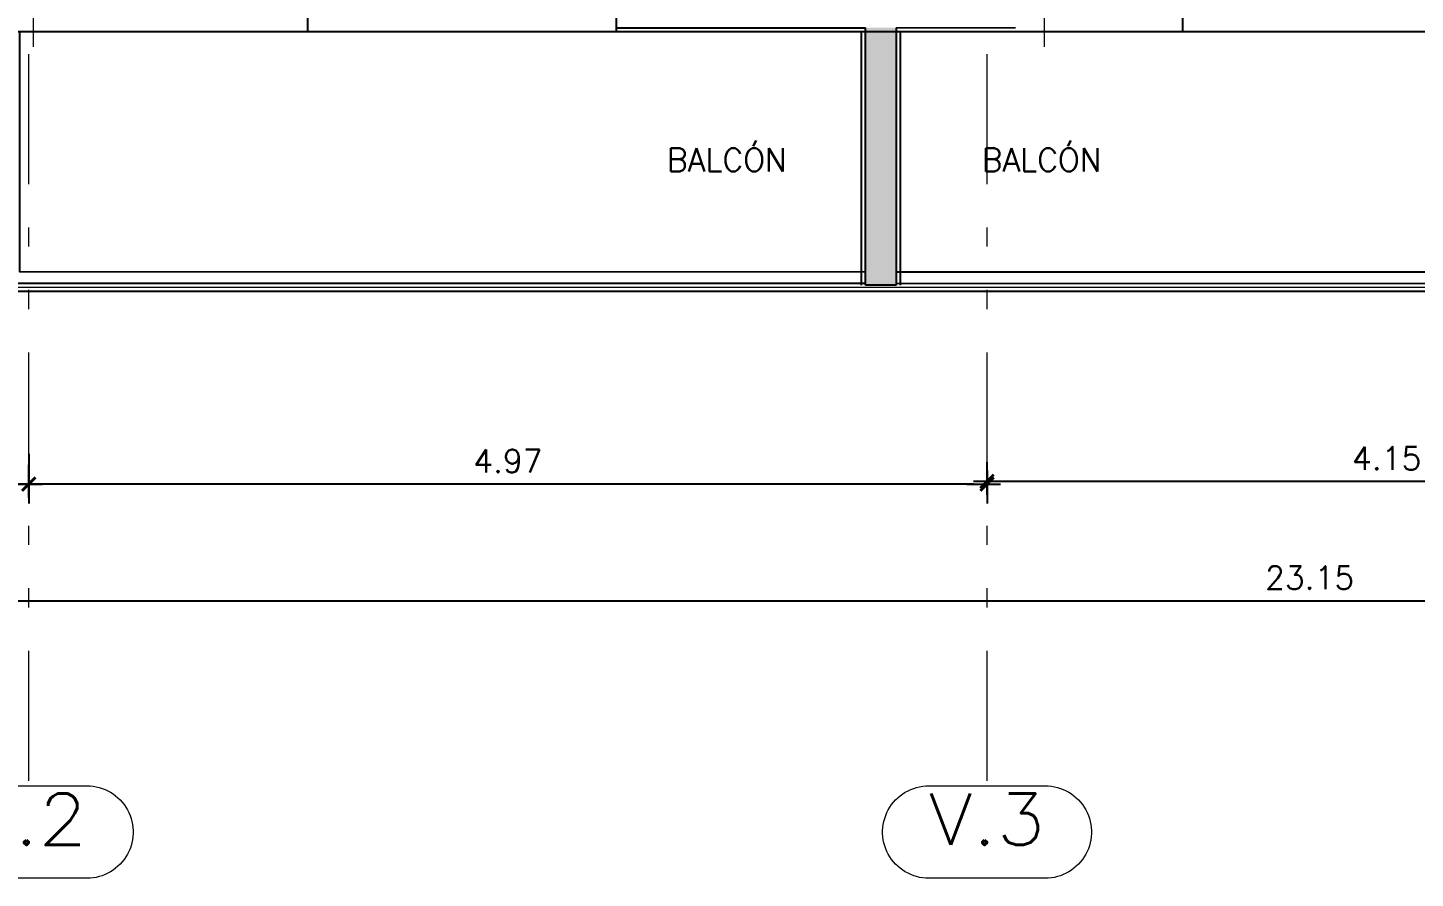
# Model space of a CAD drawing. Header units: metres. Extents: x 219 to 707, y -561 to -17.
# Drawn here: x 346.52 to 353.72, y -138.74 to -134.33 of the extents above; entities that cross this region are included whole.
import ezdxf
from ezdxf.enums import TextEntityAlignment as Align

# ---------------------------------------------------------------- set-up
doc = ezdxf.new("R2010")
doc.units = ezdxf.units.M
doc.linetypes.add('CYPE_RAYAPUNTOPUNTO', pattern=[0.45, 0.225, -0.075, 0, -0.075, 0, -0.075])
for name, color, linetype in [('A-Aberturas', 2, 'Continuous'), ('A-Balcon', 1, 'Continuous'), ('A-Muros', 4, 'Continuous'), ('A-Revoques', 1, 'Continuous'), ('A-Texto', 3, 'Continuous'), ('Dr Ejes en bloque', 4, 'Continuous'), ('TCOTA', 1, 'Continuous')]:
    doc.layers.add(name, color=color, linetype=linetype)
for name, color, linetype, lineweight in [('COTAS_REF_LINEAS', 2, 'Continuous', 0), ('COTAS_REPLANTEO', 7, 'CYPE_RAYAPUNTOPUNTO', 0), ('MUR_CARAS_HORMIGON', 1, 'Continuous', 20), ('PILAR_EJES', 1, 'Continuous', 0)]:
    doc.layers.add(name, color=color, linetype=linetype, lineweight=lineweight)
doc.layers.add('M4-Muro Hueco 22', color=42, linetype='Continuous', transparency=0.5)
doc.styles.add('CYPETXT', font='romans', dxfattribs={"height": 0.2})
doc.styles.add('T12', font='romans.shx', dxfattribs={"height": 0.12})
doc.dimstyles.new('DIM50', dxfattribs={"dimtxt": 0.12, "dimasz": 0.07, "dimexe": 0.1, "dimexo": 0.05, "dimgap": 0.06, "dimtad": 1, "dimzin": 4, "dimdsep": 46, "dimtxsty": 'T12', "dimblk1": 'COTA1', "dimblk2": 'COTA1', "dimsah": 1, "dimcen": 0.07, "dimclrt": 3, "dimadec": 0, "dimazin": 0, "dimtfac": 1, "dimtmove": 2, "dimatfit": 0, "dimldrblk": 'COTA1', "dimfxl": 1, "dimtolj": 1, "dimtzin": 4, "dimarcsym": 0})

# ---------------------------------------------------------------- blocks, each defined once
blk = doc.blocks.new('Ejes del pilar')
at = {"layer": 'PILAR_EJES'}
for p, q in [((0, -0.5), (0, 0.5)), ((-0.5, 0), (0.5, 0))]:
    blk.add_line(p, q, dxfattribs=at)
blk = doc.blocks.new('A$Ce77abe1e')
at = {"layer": 'MUR_CARAS_HORMIGON'}
blk.add_lwpolyline([(4.7989, -13.9003), (4.7989, -15.2503), (13.3989, -15.2503), (13.3989, -13.9003)], dxfattribs=at)
at = {"layer": 'PILAR_EJES', "xscale": 0.5, "yscale": 0.8}
for p in [(4.9489, -13.6003), (10.198, -13.6003)]:
    blk.add_blockref('Ejes del pilar', p, dxfattribs=at)
blk = doc.blocks.new('COTA1')
for p, q in [((-1.5, 0), (1, 0)), ((0, 1), (0, -1))]:
    blk.add_line(p, q)
at = {"const_width": 0.2}
blk.add_lwpolyline([(-0.5, -0.5), (0.5, 0.5)], dxfattribs=at)
blk = doc.blocks.new('*D848')
at = {"layer": 'Defpoints', "color": 0, "transparency": 16777216}
for p in [(125.7777, 127.4882), (125.7777, 127.368), (129.9275, 127.368)]:
    blk.add_point(p, dxfattribs=at)
at = {"layer": 'TCOTA', "color": 0, "lineweight": -2, "transparency": 16777216}
for p, q in [((125.7777, 127.418), (125.7777, 127.5882)), ((129.9275, 127.418), (129.9275, 127.5882)), ((129.8575, 127.4882), (125.8477, 127.4882))]:
    blk.add_line(p, q, dxfattribs=at)
at = {"layer": 'TCOTA', "color": 0, "lineweight": -2, "transparency": 16777216, "xscale": 0.07, "yscale": 0.07, "zscale": 0.07, "rotation": 180}
blk.add_blockref('COTA1', (125.7777, 127.4882), dxfattribs=at)
at = {"layer": 'TCOTA', "color": 0, "lineweight": -2, "transparency": 16777216, "xscale": 0.07, "yscale": 0.07, "zscale": 0.07}
blk.add_blockref('COTA1', (129.9275, 127.4882), dxfattribs=at)
at = {"layer": 'TCOTA', "color": 3, "transparency": 16777216, "insert": (127.8526, 127.6082), "char_height": 0.12, "attachment_point": 5, "style": 'T12'}
blk.add_mtext('\\A1;4.15', dxfattribs=at)
blk = doc.blocks.new('*D851')
at = {"layer": 'Defpoints', "color": 0, "transparency": 16777216}
for p in [(139.0277, 126.9935), (115.8777, 126.8678), (139.0277, 126.8678)]:
    blk.add_point(p, dxfattribs=at)
at = {"layer": 'TCOTA', "color": 0, "lineweight": -2, "transparency": 16777216}
for p, q in [((115.8777, 126.9178), (115.8777, 126.9678)), ((139.0277, 126.9435), (139.0277, 126.7678)), ((115.9477, 126.8678), (138.9577, 126.8678))]:
    blk.add_line(p, q, dxfattribs=at)
at = {"layer": 'TCOTA', "color": 0, "lineweight": -2, "transparency": 16777216, "xscale": 0.07, "yscale": 0.07, "zscale": 0.07, "rotation": 180}
blk.add_blockref('COTA1', (115.8777, 126.8678), dxfattribs=at)
at = {"layer": 'TCOTA', "color": 0, "lineweight": -2, "transparency": 16777216, "xscale": 0.07, "yscale": 0.07, "zscale": 0.07}
blk.add_blockref('COTA1', (139.0277, 126.8678), dxfattribs=at)
at = {"layer": 'TCOTA', "color": 3, "transparency": 16777216, "insert": (127.4527, 126.9878), "char_height": 0.12, "attachment_point": 5, "style": 'T12'}
blk.add_mtext('\\A1;23.15', dxfattribs=at)
blk = doc.blocks.new('*D853')
at = {"layer": 'Defpoints', "color": 0, "transparency": 16777216}
for p in [(115.8777, 127.474), (120.8027, 127.474), (120.8027, 127.474)]:
    blk.add_point(p, dxfattribs=at)
at = {"layer": 'TCOTA', "color": 0, "lineweight": -2, "transparency": 16777216}
for p, q in [((115.8777, 127.524), (115.8777, 127.574)), ((120.8027, 127.524), (120.8027, 127.574)), ((115.9477, 127.474), (120.7327, 127.474))]:
    blk.add_line(p, q, dxfattribs=at)
at = {"layer": 'TCOTA', "color": 0, "lineweight": -2, "transparency": 16777216, "xscale": 0.07, "yscale": 0.07, "zscale": 0.07, "rotation": 180}
blk.add_blockref('COTA1', (115.8777, 127.474), dxfattribs=at)
at = {"layer": 'TCOTA', "color": 0, "lineweight": -2, "transparency": 16777216, "xscale": 0.07, "yscale": 0.07, "zscale": 0.07}
blk.add_blockref('COTA1', (120.8027, 127.474), dxfattribs=at)
at = {"layer": 'TCOTA', "color": 3, "transparency": 16777216, "insert": (118.3402, 127.594), "char_height": 0.12, "attachment_point": 5, "style": 'T12'}
blk.add_mtext('\\A1;4.92', dxfattribs=at)
blk = doc.blocks.new('*D854')
at = {"layer": 'Defpoints', "color": 0, "transparency": 16777216}
for p in [(120.8027, 127.6811), (120.8027, 127.474), (125.7777, 127.474)]:
    blk.add_point(p, dxfattribs=at)
at = {"layer": 'TCOTA', "color": 0, "lineweight": -2, "transparency": 16777216}
for p, q in [((120.8027, 127.6311), (120.8027, 127.374)), ((125.7077, 127.474), (120.8727, 127.474)), ((125.7777, 127.424), (125.7777, 127.374))]:
    blk.add_line(p, q, dxfattribs=at)
at = {"layer": 'TCOTA', "color": 0, "lineweight": -2, "transparency": 16777216, "xscale": 0.07, "yscale": 0.07, "zscale": 0.07, "rotation": 180}
blk.add_blockref('COTA1', (120.8027, 127.474), dxfattribs=at)
at = {"layer": 'TCOTA', "color": 0, "lineweight": -2, "transparency": 16777216, "xscale": 0.07, "yscale": 0.07, "zscale": 0.07}
blk.add_blockref('COTA1', (125.7777, 127.474), dxfattribs=at)
at = {"layer": 'TCOTA', "color": 3, "transparency": 16777216, "insert": (123.2902, 127.594), "char_height": 0.12, "attachment_point": 5, "style": 'T12'}
blk.add_mtext('\\A1;4.97', dxfattribs=at)
blk = doc.blocks.new('DSADADASDAS')
at = {"layer": 'COTAS_REF_LINEAS'}
blk.add_lwpolyline([(120.5007, 125.906), (121.1047, 125.906), (121.1047, 125.906), (121.1207, 125.9055), (121.1367, 125.9039), (121.1525, 125.9012), (121.1681, 125.8975), (121.1834, 125.8927), (121.1984, 125.887), (121.213, 125.8802), (121.227, 125.8725), (121.2405, 125.8639), (121.2534, 125.8543), (121.2657, 125.844), (121.2772, 125.8328), (121.288, 125.8209), (121.2979, 125.8084), (121.307, 125.7951), (121.3152, 125.7813), (121.3224, 125.767), (121.3287, 125.7523), (121.3339, 125.7371), (121.3382, 125.7216), (121.3414, 125.7059), (121.3435, 125.69), (121.3446, 125.674), (121.3446, 125.658), (121.3435, 125.642), (121.3414, 125.6261), (121.3382, 125.6104), (121.3339, 125.5949), (121.3287, 125.5797), (121.3224, 125.565), (121.3152, 125.5507), (121.307, 125.5369), (121.2979, 125.5236), (121.288, 125.511), (121.2772, 125.4991), (121.2657, 125.488), (121.2534, 125.4776), (121.2405, 125.4681), (121.227, 125.4595), (121.213, 125.4518), (121.1984, 125.445), (121.1834, 125.4393), (121.1681, 125.4345), (121.1525, 125.4308), (121.1367, 125.4281), (121.1207, 125.4265), (121.1047, 125.426), (120.5007, 125.426)], dxfattribs=at)
blk.add_lwpolyline([(126.0797, 125.906), (126.0957, 125.9055), (126.1117, 125.9039), (126.1275, 125.9012), (126.1431, 125.8975), (126.1584, 125.8927), (126.1734, 125.887), (126.188, 125.8802), (126.202, 125.8725), (126.2155, 125.8639), (126.2284, 125.8543), (126.2407, 125.844), (126.2522, 125.8328), (126.263, 125.8209), (126.2729, 125.8084), (126.282, 125.7951), (126.2902, 125.7813), (126.2974, 125.767), (126.3037, 125.7523), (126.3089, 125.7371), (126.3132, 125.7216), (126.3164, 125.7059), (126.3185, 125.69), (126.3196, 125.674), (126.3196, 125.658), (126.3185, 125.642), (126.3164, 125.6261), (126.3132, 125.6104), (126.3089, 125.5949), (126.3037, 125.5797), (126.2974, 125.565), (126.2902, 125.5507), (126.282, 125.5369), (126.2729, 125.5236), (126.263, 125.511), (126.2522, 125.4991), (126.2407, 125.488), (126.2284, 125.4776), (126.2155, 125.4681), (126.202, 125.4595), (126.188, 125.4518), (126.1734, 125.445), (126.1584, 125.4393), (126.1431, 125.4345), (126.1275, 125.4308), (126.1117, 125.4281), (126.0957, 125.4265), (126.0797, 125.426), (125.4757, 125.426), (125.4597, 125.4265), (125.4437, 125.4281), (125.4279, 125.4308), (125.4123, 125.4345), (125.397, 125.4393), (125.382, 125.445), (125.3675, 125.4518), (125.3534, 125.4595), (125.3399, 125.4681), (125.327, 125.4776), (125.3147, 125.488), (125.3032, 125.4991), (125.2924, 125.511), (125.2825, 125.5236), (125.2734, 125.5369), (125.2652, 125.5507), (125.258, 125.565), (125.2517, 125.5797), (125.2465, 125.5949), (125.2422, 125.6104), (125.2391, 125.6261), (125.2369, 125.642), (125.2358, 125.658), (125.2358, 125.674), (125.2369, 125.69), (125.2391, 125.7059), (125.2422, 125.7216), (125.2465, 125.7371), (125.2517, 125.7523), (125.258, 125.767), (125.2652, 125.7813), (125.2734, 125.7951), (125.2825, 125.8084), (125.2924, 125.8209), (125.3032, 125.8328), (125.3147, 125.844), (125.327, 125.8543), (125.3399, 125.8639), (125.3534, 125.8725), (125.3675, 125.8802), (125.382, 125.887), (125.397, 125.8927), (125.4123, 125.8975), (125.4279, 125.9012), (125.4437, 125.9039), (125.4597, 125.9055), (125.4757, 125.906), (126.0797, 125.906)], close=True, dxfattribs=at)
at = {"layer": 'COTAS_REPLANTEO', "ltscale": 3}
for p, q in [((120.8027, 125.9327, -0.525), (120.8027, 146.4778, -0.525)), ((125.7777, 125.9327, -0.525), (125.7777, 146.4778, -0.525))]:
    blk.add_line(p, q, dxfattribs=at)
at = {"layer": 'COTAS_REF_LINEAS', "style": 'CYPETXT', "width": 1.057}
for s, p, p2 in [('V.2', (120.5007, 125.5993, -0.525), (121.1047, 125.5993, -0.525)), ('V.3', (125.4757, 125.5993, -0.525), (126.0797, 125.5993, -0.525))]:
    blk.add_text(s, height=0.26667, dxfattribs=at).set_placement(p, p2, align=Align.FIT)
at = {"layer": 'TCOTA'}
for base, p1, p2, picture, middle in [((120.8027083, 127.4739555, -0.5249959), (115.8777084, 127.4739555, -0.5249959), (120.8027083, 127.4739555, -0.5249959), '*D853', (118.3402084, 127.5939555, -0.5249959)), ((120.8027083, 127.4739555, -0.5249959), (125.7777082, 127.4739555, -0.5249959), (120.8027083, 127.6810747, -0.5249959), '*D854', (123.2902083, 127.5939555, -0.5249959)), ((125.7777, 127.4882, -0.525), (129.9275, 127.368, -0.525), (125.7777, 127.368, -0.525), '*D848', (127.8526, 127.6082, -0.525)), ((139.0277, 126.8678, -0.525), (115.8777, 126.8678, -0.525), (139.0277, 126.9935, -0.525), '*D851', (127.4527, 126.9878, -0.525))]:
    dim = blk.add_linear_dim(base=base, p1=p1, p2=p2, dimstyle='DIM50', dxfattribs=at)
    dim.commit()
    dim.dimension.update_dxf_attribs({"geometry": picture, "text_midpoint": middle})

msp = doc.modelspace()

# ---------------------------------------------------------------- hatches: boundary and pattern name
at = {"layer": 'M4-Muro Hueco 22', "transparency": 33554687}
h = msp.add_hatch(color=256, dxfattribs=at)
h.dxf.hatch_style = 1
h.paths.add_polyline_path([(351.024, -134.3248), (350.864, -134.3248), (350.864, -135.6629), (351.024, -135.6629)])

# ---------------------------------------------------------------- linework, layer by layer
at = {"layer": 'A-Aberturas'}
for p, q in [((347.9694, -134.3454), (349.5694, -134.3454)), ((352.5119, -134.3454), (354.1119, -134.3454))]:
    msp.add_line(p, q, dxfattribs=at)
at = {"layer": 'A-Balcon'}
for points in [[(346.4126, -134.3454), (346.4126, -135.6521), (350.864, -135.653)], [(346.4726, -134.3454), (346.4726, -135.5921), (350.864, -135.593)], [(351.024, -135.6531), (354.9726, -135.6539), (354.9726, -134.3454)], [(351.024, -135.593), (354.9126, -135.5939), (354.9126, -134.3454)]]:
    msp.add_lwpolyline(points, dxfattribs=at)
at = {"layer": 'A-Muros', "transparency": 33554687}
for p, q in [((350.864, -135.6629), (350.864, -134.3254)), ((351.024, -134.3254), (351.024, -135.6629)), ((351.024, -135.6629), (350.864, -135.6629))]:
    msp.add_line(p, q, dxfattribs=at)
at = {"layer": 'A-Muros'}
msp.add_line((351.024, -134.3254), (351.6437, -134.3247), dxfattribs=at)
at = {"layer": 'A-Muros', "transparency": 33554687}
msp.add_lwpolyline([(349.5694, -134.3254), (350.864, -134.3254)], dxfattribs=at)
at = {"layer": 'A-Revoques', "transparency": 33554687}
for p, q in [((347.9694, -134.3454), (347.9694, -134.1254)), ((349.5694, -134.1254), (349.5694, -134.3454)), ((352.5119, -134.3454), (352.5119, -134.1254)), ((344.0637, -134.3454), (347.9694, -134.3454)), ((349.5694, -134.3454), (352.5119, -134.3454)), ((350.844, -135.6629), (350.844, -134.3454)), ((351.044, -134.3454), (351.044, -135.6629))]:
    msp.add_line(p, q, dxfattribs=at)
at = {"layer": 'A-Revoques'}
msp.add_line((346.3726, -135.6939), (355.0126, -135.6939), dxfattribs=at)

# ---------------------------------------------------------------- block references
msp.add_blockref('A$Ce77abe1e', (341.5956, -120.4237))
at = {"layer": 'Dr Ejes en bloque'}
msp.add_blockref('DSADADASDAS', (225.7179, -264.1705, 0.525), dxfattribs=at)

# ---------------------------------------------------------------- texts
at = {"layer": 'A-Texto', "transparency": 33554687, "style": 'T12'}
for p in [(349.8337, -135.072), (351.468, -135.072)]:
    msp.add_text('BALCÓN', height=0.12, dxfattribs=at).set_placement(p)

doc.saveas('drawing.dxf')
